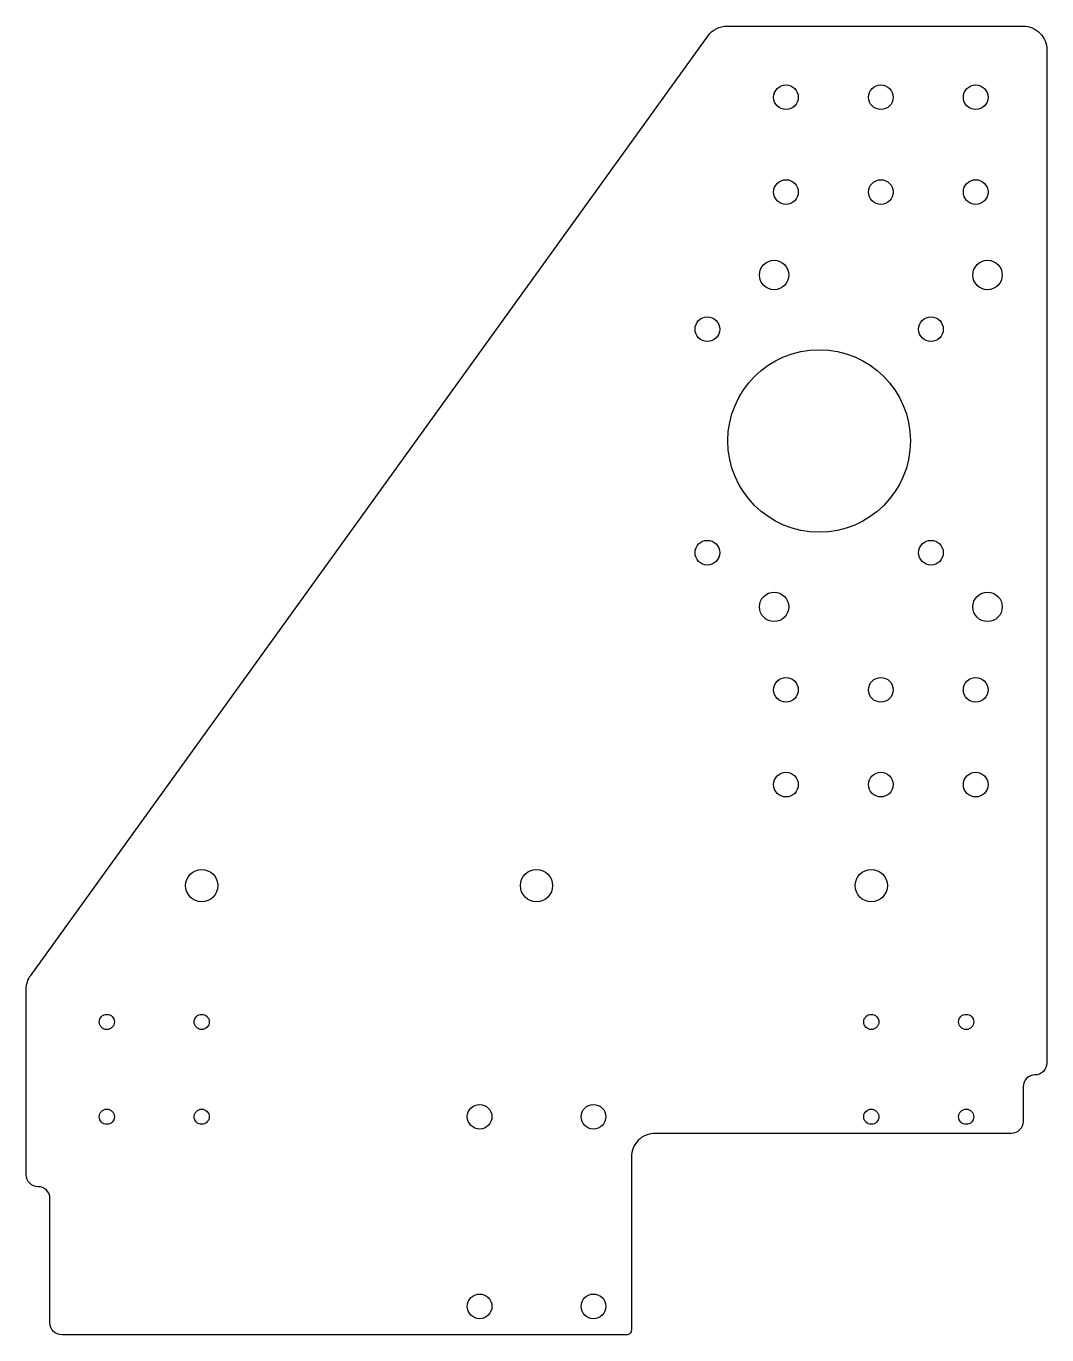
# Model space of a CAD drawing. Header units: millimetres. Extents: x 278 to 493, y 494 to 770.
import ezdxf

# ---------------------------------------------------------------- set-up
doc = ezdxf.new("R2010")
doc.units = ezdxf.units.MM
doc.layers.get('0').update_dxf_attribs({"linetype": 'CONTINUOUS'})

msp = doc.modelspace()

# ---------------------------------------------------------------- linework, layer by layer
msp.add_lwpolyline([(485.88, 536.53), (410.79, 536.53, 0.414214), (405.79, 531.53), (405.79, 495.03, -0.414214), (404.79, 494.03), (285.7, 494.03, -0.414214), (283.2, 496.53), (283.2, 522.78, 0.414214), (280.7, 525.28, -0.414214), (278.2, 527.78), (278.2, 566.91, -0.157332), (279.14, 569.84), (421.88, 768.01, -0.241165), (425.94, 770.09), (488.38, 770.09, -0.414214), (493.38, 765.09), (493.38, 551.35, -0.414214), (490.88, 548.85, 0.414214), (488.38, 546.35), (488.38, 539.03, -0.414214)], format="xyb", close=True)
for centre, radius in [((438.38, 755.09), 2.6), ((458.38, 755.09), 2.6), ((478.38, 755.09), 2.6), ((438.38, 735.09), 2.6), ((458.38, 735.09), 2.6), ((478.38, 735.09), 2.6), ((435.88, 717.59), 3.1), ((480.88, 717.59), 3.1), ((421.81, 706.16), 2.6), ((468.95, 706.16), 2.6), ((445.38, 682.59), 19.25), ((421.81, 659.02), 2.6), ((468.95, 659.02), 2.6), ((435.88, 647.59), 3.1), ((480.88, 647.59), 3.1), ((438.38, 630.09), 2.6), ((458.38, 630.09), 2.6), ((478.38, 630.09), 2.6), ((438.38, 610.09), 2.6), ((458.38, 610.09), 2.6), ((478.38, 610.09), 2.6), ((315.2, 588.78), 3.4), ((385.78, 588.78), 3.4), ((456.37, 588.78), 3.4), ((295.2, 560.03), 1.6), ((315.2, 560.03), 1.6), ((456.37, 560.03), 1.6), ((476.38, 560.03), 1.6), ((295.2, 540.03), 1.6), ((315.2, 540.03), 1.6), ((373.79, 540.03), 2.6), ((397.79, 540.03), 2.6), ((456.37, 540.03), 1.6), ((476.38, 540.03), 1.6), ((373.79, 500.03), 2.6), ((397.79, 500.03), 2.6)]:
    msp.add_circle(centre, radius)

doc.saveas('drawing.dxf')
